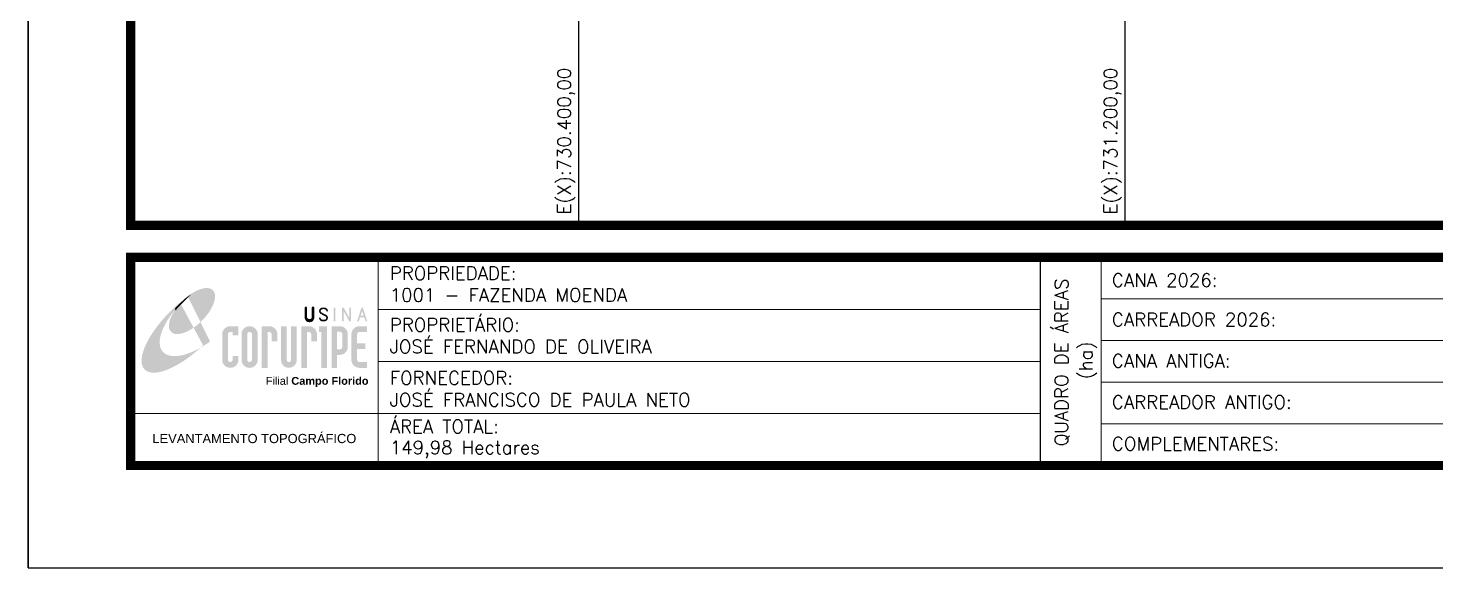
# Model space of a CAD drawing. Header units: millimetres. Extents: x 729593 to 732743, y 7839267 to 7843722.
# Drawn here: x 729593 to 731655, y 7839267 to 7840058 of the extents above; entities that cross this region are included whole.
import ezdxf
from ezdxf.enums import TextEntityAlignment as Align

# ---------------------------------------------------------------- set-up
doc = ezdxf.new("R2010")
doc.units = ezdxf.units.MM
doc.linetypes.add('LIN0', pattern=[0])
doc.layers.add('MALHA', color=8, linetype='Continuous')
doc.layers.add('MARGEM', color=5, linetype='Continuous')
doc.styles.add('ARIAL', font='arial.ttf')
doc.styles.add('ROMANS', font='romans')
doc.styles.get("Standard").update_dxf_attribs({"font": 'arial.ttf'})

# ---------------------------------------------------------------- blocks, each defined once
blk = doc.blocks.new('A$C78F83FB3')
at = {"layer": 'MARGEM'}
h = blk.add_hatch(color=20, dxfattribs=at)
edge = h.paths.add_edge_path()
edge.add_ellipse((19.49, 23.77), major_axis=(-6.68, -6.67), ratio=0.469426, start_angle=292.7328, end_angle=601.2579)
edge.add_ellipse((22.83, 22.05), major_axis=(12.64, 11.29), ratio=0.457614, start_angle=79.9069, end_angle=107.9139)
edge = h.paths.add_edge_path()
edge.add_ellipse((18.28, 18.7), major_axis=(13.95, 13.59), ratio=0.386848, start_angle=63.9612, end_angle=264.5993)
edge.add_ellipse((22.83, 22.05), major_axis=(12.64, 11.29), ratio=0.457614, start_angle=107.9139, end_angle=245.1182, ccw=False)
edge.add_ellipse((19.49, 23.77), major_axis=(-6.68, -6.67), ratio=0.469426, start_angle=241.2579, end_angle=292.7328, ccw=False)
for color, points in [(20, [(15.46, 26.12), (14.17, 24.81), (14.06, 24.24), (14.39, 23.97), (14.67, 24.54), (19.47, 29.32), (18.48, 28.66), (17.31, 27.78)]), (7, [(58.42, 24.9), (57.9, 24.9), (57.9, 21.73, -0.414214), (57.15, 20.98), (56.84, 20.98, -0.414214), (56.09, 21.73), (56.09, 24.9), (55.57, 24.9), (55.57, 21.73, 0.414214), (56.84, 20.46), (57.15, 20.46, 0.414214), (58.42, 21.73)]), (7, [(61.7, 24.9), (61.23, 24.9, 0.396318), (60.04, 23.78), (60.04, 23.72, 0.151912), (60.39, 22.97), (60.46, 22.92), (62.18, 22), (62.85, 21.83, 0.12407), (62.51, 22.42), (60.75, 23.36, -0.13192), (60.56, 23.77, -0.385578), (61.23, 24.37), (61.7, 24.37, -0.414214), (62.37, 23.7), (62.89, 23.7, 0.414214)]), (7, [(62.37, 23.7), (62.89, 23.7, 0.414214), (61.7, 24.9), (61.23, 24.9, 0.396318), (60.04, 23.78), (60.04, 23.72, 0.151912), (60.39, 22.97), (60.46, 22.92), (62.18, 22), (62.18, 22, -0.131921), (62.37, 21.59, -0.385578), (61.7, 20.98), (61.23, 20.98, -0.414214), (60.56, 21.65), (60.04, 21.65, 0.414214), (61.23, 20.46), (61.7, 20.46, 0.402546), (62.89, 21.61, 0.165292), (62.51, 22.42), (60.75, 23.36, -0.13192), (60.56, 23.77, -0.385578), (61.23, 24.37), (61.7, 24.37, -0.414214)]), (7, [(30.97, 12.46), (29.13, 12.46), (29.13, 8.21, 1), (34.29, 8.21), (34.29, 9.41), (32.45, 9.41), (32.45, 8.21, -1), (30.97, 8.21)])]:
    blk.add_hatch(color=color, dxfattribs=at).paths.add_polyline_path(points)
h = blk.add_hatch(color=7, dxfattribs=at)
h.paths.add_polyline_path([(65.24, 24.9), (64.72, 24.9), (64.72, 20.46), (65.24, 20.46)])
h.paths.add_polyline_path([(67.38, 20.46), (67.9, 20.46), (67.9, 23.74), (69.74, 20.46), (70.23, 20.46), (70.23, 24.9), (69.71, 24.9), (69.71, 21.58), (67.85, 24.9), (67.38, 24.9)])
h.paths.add_polyline_path([(72.17, 20.46), (72.72, 20.46), (73.14, 21.73), (74.49, 21.73), (74.9, 20.46), (75.45, 20.46), (74, 24.9), (73.62, 24.9)])
h.paths.add_polyline_path([(73.81, 23.8), (74.32, 22.25), (73.31, 22.25)], flags=16)
h = blk.add_hatch(color=7, dxfattribs=at)
h.paths.add_polyline_path([(31.71, 18.93, 0.414214), (29.13, 16.35), (29.13, 12.46), (30.97, 12.46), (30.97, 16.35, -0.414214), (31.71, 17.09), (32.45, 17.09), (32.45, 16.02), (34.29, 16.02), (34.29, 18.93)])
h.paths.add_polyline_path([(44.15, 17.09, -0.414214), (44.89, 16.35), (44.89, 14.1), (46.72, 14.1), (46.72, 16.17, 0.433937), (44.15, 18.93), (41.77, 18.93), (41.77, 12.46), (43.61, 12.46), (43.61, 17.09)])
h.paths.add_polyline_path([(43.61, 12.46), (41.77, 12.46), (41.77, 5.62), (43.61, 5.62)])
h.paths.add_polyline_path([(47.92, 12.46), (49.75, 12.46), (49.75, 18.93), (47.92, 18.93)])
h.paths.add_polyline_path([(52.91, 18.93), (51.08, 18.93), (51.08, 12.46), (52.91, 12.46)])
h.paths.add_polyline_path([(51.08, 8.12, -1), (49.75, 8.12), (49.75, 12.46), (47.92, 12.46), (47.92, 8.12, 1), (52.91, 8.12), (52.91, 12.46), (51.08, 12.46)])
h.paths.add_polyline_path([(54.41, 12.46), (56.25, 12.46), (56.25, 17.09), (56.79, 17.09, -0.414214), (57.53, 16.35), (57.53, 14.1), (59.36, 14.1), (59.36, 16.17, 0.433937), (56.79, 18.93), (54.41, 18.93)])
h.paths.add_polyline_path([(56.25, 12.46), (54.41, 12.46), (54.41, 5.62), (56.25, 5.62)])
h.paths.add_polyline_path([(60.73, 12.46), (62.58, 12.46), (62.58, 18.93), (60.02, 18.93), (60.02, 17.08), (60.73, 17.08)])
h.paths.add_polyline_path([(62.58, 12.46), (60.73, 12.46), (60.73, 5.62), (62.58, 5.62)])
h.paths.add_polyline_path([(64.06, 12.46), (65.82, 12.46), (65.82, 17.17), (66.66, 17.17, -0.450417), (67.48, 16.25), (67.48, 12.46), (69.24, 12.46, 0.002307), (69.24, 12.48, 0.005282), (69.23, 12.54, -0.000938), (69.23, 12.53), (69.23, 16.17, 0.433937), (66.66, 18.93), (64.06, 18.93)])
h.paths.add_polyline_path([(64.06, 5.62), (65.82, 5.62), (65.82, 9.77), (66.66, 9.77, 0.426056), (69.24, 12.46), (67.48, 12.46), (67.48, 12.45, -0.450417), (66.66, 11.53), (65.82, 11.53), (65.82, 12.46), (64.06, 12.46)])
h.paths.add_polyline_path([(70.37, 12.46), (74.87, 12.46), (74.87, 13.44), (72.21, 13.44), (72.21, 16.35, -0.414214), (72.95, 17.09), (75.38, 17.09), (75.38, 18.93), (72.95, 18.93, 0.414214), (70.37, 16.35)])
h.paths.add_polyline_path([(72.21, 11.62), (74.87, 11.62), (74.87, 12.46), (70.37, 12.46), (70.37, 8.21, 0.414214), (72.95, 5.62), (75.38, 5.62), (75.38, 7.47), (72.95, 7.47, -0.414214), (72.21, 8.21)])
h = blk.add_hatch(color=7, dxfattribs=at)
h.paths.add_polyline_path([(35.29, 16.35), (35.29, 8.21, 1), (40.46, 8.21, 0.016978), (40.45, 8.38), (40.45, 16.17, 0.433937), (37.88, 18.93), (37.87, 18.93, 0.41391)])
h.paths.add_polyline_path([(38.62, 16.35), (38.62, 8.21, -1), (37.13, 8.21), (37.13, 16.35, -1)], flags=16)
at = {"layer": 'MARGEM', "color": 7}
blk.add_lwpolyline([(58.42, 24.9), (57.9, 24.9), (57.9, 21.73, -0.414214), (57.15, 20.98), (56.84, 20.98, -0.414214), (56.09, 21.73), (56.09, 24.9), (55.57, 24.9), (55.57, 21.73, 0.414214), (56.84, 20.46), (57.15, 20.46, 0.414214), (58.42, 21.73), (58.42, 24.9)], format="xyb", close=True, dxfattribs=at)
at = {"layer": 'MARGEM', "color": 252, "insert": (43.05, 2.72), "char_height": 2.5, "attachment_point": 1, "style": 'ARIAL'}
blk.add_mtext_dynamic_manual_height_columns('Filial {\\fArial|b1|i0|c0|p34;Campo Florido}', width=33.0271, gutter_width=2.46, heights=[2.95], dxfattribs=at)

msp = doc.modelspace()

# ---------------------------------------------------------------- linework, layer by layer
at = {"layer": 'MALHA'}
for points in [[(730400, 7839769), (730400, 7841382.9)], [(731200, 7839769), (731200, 7840087.9)]]:
    msp.add_lwpolyline(points, dxfattribs=at)
at = {"layer": 'MARGEM', "color": 174, "linetype": 'LIN0'}
msp.add_line((729593.5, 7839267.4), (729593.5, 7843722.4), dxfattribs=at)
at = {"layer": 'MARGEM', "color": 174, "linetype": 'LIN0', "flags": 128}
msp.add_lwpolyline([(732743.5, 7839267.4), (732743.5, 7843722.4), (729593.5, 7843722.4), (729593.5, 7839267.4)], close=True, dxfattribs=at)
at = {"layer": 'MARGEM', "color": 174, "linetype": 'LIN0', "const_width": 13.6, "flags": 128}
for points in [[(732593.5, 7839769), (732593.5, 7843572.4), (729743.5, 7843572.4), (729743.5, 7839769)], [(729743.5, 7839722.4), (732593.5, 7839722.4), (732593.5, 7839417.4), (729743.5, 7839417.4)]]:
    msp.add_lwpolyline(points, close=True, dxfattribs=at)
at = {"layer": 'MARGEM', "color": 174, "linetype": 'LIN0', "flags": 128}
for points, const_width in [([(730105.8, 7839722.4), (730105.8, 7839417.4)], 1.51), ([(730105.8, 7839722.4), (730105.8, 7839420.2)], 1.5), ([(731075.6, 7839722.4), (731075.6, 7839421.2)], 1.51), ([(731164.5, 7839722.4), (731164.5, 7839421.2)], 1.51), ([(731164.5, 7839661.4), (731759.5, 7839661.4)], 1.51), ([(730105.8, 7839646.1), (731075.6, 7839646.1)], 1.51), ([(731164.5, 7839600.4), (731759.5, 7839600.4)], 1.51), ([(730105.8, 7839569.9), (731075.6, 7839569.9)], 1.51), ([(731164.5, 7839539.4), (731759.5, 7839539.4)], 1.51), ([(729743.5, 7839493.7), (731075.6, 7839493.7)], 1.51), ([(731164.5, 7839478.4), (731759.5, 7839478.4)], 1.51)]:
    msp.add_lwpolyline(points, dxfattribs=dict(at, const_width=const_width))

# ---------------------------------------------------------------- block references
at = {"layer": 'MARGEM', "linetype": 'ByBlock', "xscale": 4.587008144540712, "yscale": 4.587008144540712, "zscale": 4.587008144540712}
msp.add_blockref('A$C78F83FB3', (729744, 7839534.6), dxfattribs=at)

# ---------------------------------------------------------------- texts
at = {"layer": 'MALHA', "style": 'ROMANS'}
for s, p in [('E(X):730.400,00', (730393.9, 7839785.3)), ('E(X):731.200,00', (731193.9, 7839785.3))]:
    msp.add_text(s, height=19.5, rotation=90, dxfattribs=at).set_placement(p, align=Align.BOTTOM_LEFT)
at = {"layer": 'MARGEM', "color": 7, "linetype": 'Continuous', "lineweight": 9, "style": 'ROMANS'}
for s, p in [('PROPRIEDADE:', (730123, 7839708.7)), ('PROPRIETÁRIO:', (730123, 7839633.1)), ('FORNECEDOR:', (730123, 7839555.4)), ('ÁREA TOTAL:', (730123, 7839484.3))]:
    msp.add_text(s, height=19.5, dxfattribs=at).set_placement(p, align=Align.TOP_LEFT)
at = {"layer": 'MARGEM', "color": 7, "linetype": 'Continuous', "style": 'ROMANS'}
for s, p in [('QUADRO DE ÁREAS', (731106.5, 7839568.5)), ('(ha)', (731142.1, 7839571.5))]:
    msp.add_text(s, height=19.5, rotation=90, dxfattribs=at).set_placement(p, align=Align.MIDDLE_CENTER)
for s, p in [('CANA 2026:', (731180.4, 7839698.6)), ('1001 - FAZENDA MOENDA', (730123, 7839676.9)), ('CARREADOR 2026:', (731180.4, 7839640.8)), ('JOSÉ FERNANDO DE OLIVEIRA', (730123, 7839601.3)), ('CANA ANTIGA:', (731180.4, 7839580.4)), ('JOSÉ FRANCISCO DE PAULA NETO', (730123, 7839523.5)), ('CARREADOR ANTIGO:', (731180.4, 7839520)), ('COMPLEMENTARES:', (731180.4, 7839459)), ('149,98 Hectares', (730123, 7839453.6))]:
    msp.add_text(s, height=19.5, dxfattribs=at).set_placement(p, align=Align.TOP_LEFT)
at = {"layer": 'MARGEM', "color": 7, "linetype": 'ByBlock'}
msp.add_text('LEVANTAMENTO TOPOGRÁFICO', height=13.5, dxfattribs=at).set_placement((729924.7, 7839456.9), align=Align.MIDDLE_CENTER)

doc.saveas('drawing.dxf')
